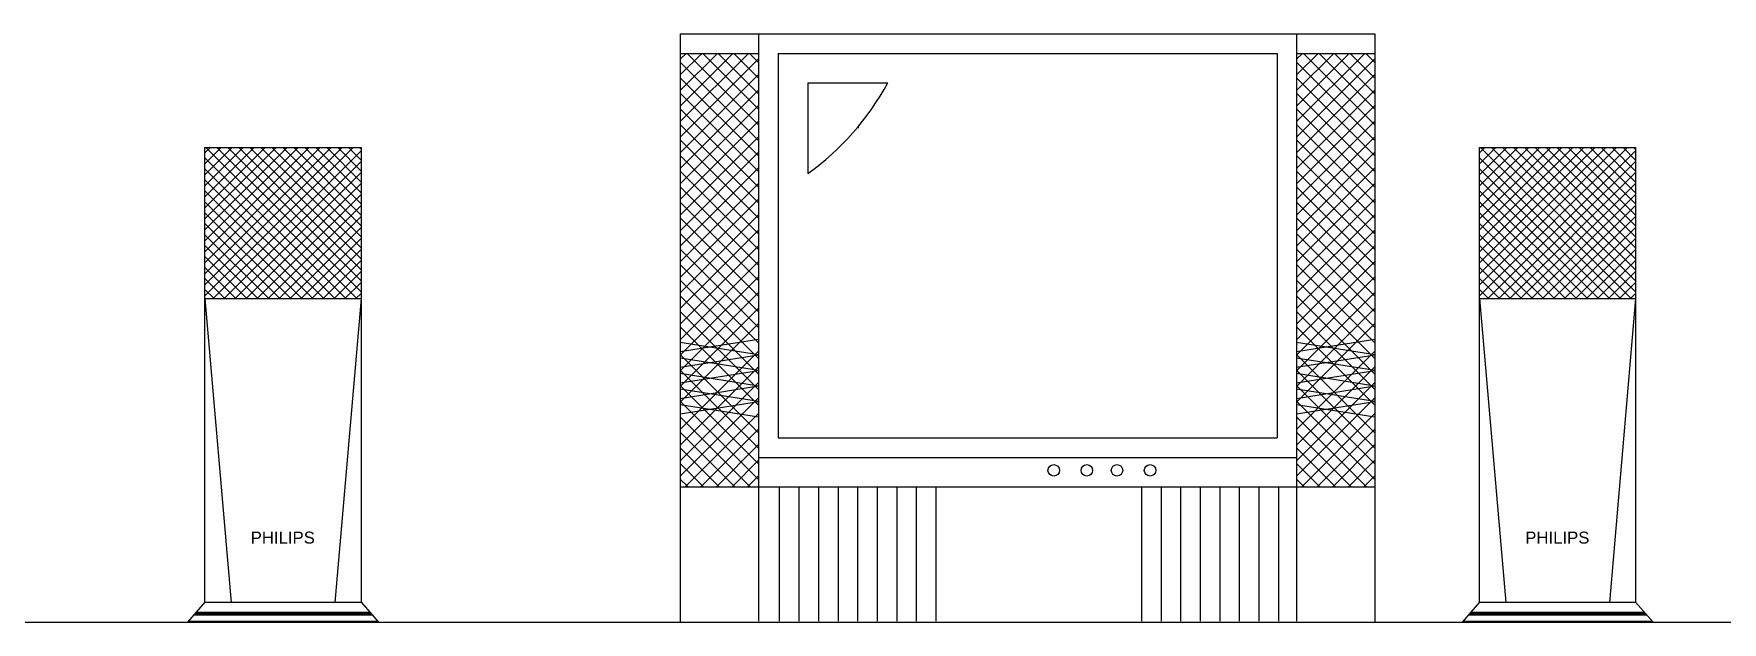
# Model space of a CAD drawing. Header units: millimetres. Extents: x 4513 to 24862, y 3359 to 11488.
# Drawn here: x 6967 to 9544, y 5880 to 6778 of the extents above; entities that cross this region are included whole.
import ezdxf

# ---------------------------------------------------------------- set-up
doc = ezdxf.new("R2010")
doc.units = ezdxf.units.MM
doc.layers.add('dwgmodels.com', color=169, linetype='Continuous')
doc.styles.get("Standard").update_dxf_attribs({"font": 'arial.ttf'})

msp = doc.modelspace()

# ---------------------------------------------------------------- linework, layer by layer
for p, q in [((7953.5, 6777.5), (9013.5, 6777.5)), ((7953.5, 6777.5), (7953.5, 5880.2)), ((8072.9, 6777.5), (8072.9, 5881.7)), ((8894.1, 6777.5), (8894.1, 5881.7)), ((9013.5, 6777.5), (9013.5, 5880.2)), ((7953.5, 6738.6), (7962.6, 6747.7)), ((7953.5, 6747.7), (8072.9, 6747.7)), ((7953.5, 6714.9), (7986.3, 6747.7)), ((7953.5, 6691.1), (8010.1, 6747.7)), ((7953.5, 6667.3), (8033.8, 6747.7)), ((7953.5, 6643.6), (8057.6, 6747.7)), ((7953.5, 6619.8), (8072.9, 6739.3)), ((8072.9, 6614.9), (7953.5, 6734.4)), ((8072.9, 6638.7), (7963.9, 6747.7)), ((8072.9, 6662.4), (7987.7, 6747.7)), ((8072.9, 6686.2), (8011.4, 6747.7)), ((8072.9, 6709.9), (8035.2, 6747.7)), ((8072.9, 6733.7), (8059, 6747.7)), ((8102.8, 6747.7), (8864.2, 6747.7)), ((8102.8, 6747.7), (8102.8, 6161.4)), ((8864.2, 6747.7), (8864.2, 6161.4)), ((8894.1, 6738.6), (8903.1, 6747.7)), ((8894.1, 6747.7), (9013.5, 6747.7)), ((8894.1, 6714.9), (8926.9, 6747.7)), ((8894.1, 6691.1), (8950.7, 6747.7)), ((8894.1, 6667.3), (8974.4, 6747.7)), ((8894.1, 6643.6), (8998.2, 6747.7)), ((8894.1, 6619.8), (9013.5, 6739.3)), ((9013.5, 6614.9), (8894.1, 6734.4)), ((9013.5, 6638.7), (8904.5, 6747.7)), ((9013.5, 6662.4), (8928.3, 6747.7)), ((9013.5, 6686.2), (8952, 6747.7)), ((9013.5, 6709.9), (8975.8, 6747.7)), ((9013.5, 6733.7), (8999.5, 6747.7)), ((7953.5, 6596.1), (8072.9, 6715.5)), ((8072.9, 6591.2), (7953.5, 6710.6)), ((8148, 6702.7), (8148, 6564.3)), ((8148, 6702.7), (8270.2, 6702.7)), ((8894.1, 6596.1), (9013.5, 6715.5)), ((9013.5, 6591.2), (8894.1, 6710.6)), ((7953.5, 6572.3), (8072.9, 6691.8)), ((8072.9, 6567.4), (7953.5, 6686.9)), ((8894.1, 6572.3), (9013.5, 6691.8)), ((9013.5, 6567.4), (8894.1, 6686.9)), ((7953.5, 6548.6), (8072.9, 6668)), ((8072.9, 6543.7), (7953.5, 6663.1)), ((8894.1, 6548.6), (9013.5, 6668)), ((9013.5, 6543.7), (8894.1, 6663.1)), ((7953.5, 6524.8), (8072.9, 6644.3)), ((8072.9, 6519.9), (7953.5, 6639.4)), ((8225.2, 6636.3), (8225.2, 6633.4)), ((8894.1, 6524.8), (9013.5, 6644.3)), ((9013.5, 6519.9), (8894.1, 6639.4)), ((7228.2, 5910.3), (7228.2, 6604)), ((7228.2, 6378), (7454.2, 6604)), ((7228.2, 6394.7), (7437.5, 6604)), ((7228.2, 6411.5), (7420.7, 6604)), ((7228.2, 6428.2), (7404, 6604)), ((7228.2, 6445), (7387.2, 6604)), ((7228.2, 6461.8), (7370.4, 6604)), ((7228.2, 6478.5), (7353.7, 6604)), ((7228.2, 6495.3), (7336.9, 6604)), ((7228.2, 6512), (7320.2, 6604)), ((7228.2, 6528.8), (7303.4, 6604)), ((7228.2, 6545.5), (7286.6, 6604)), ((7228.2, 6562.3), (7269.9, 6604)), ((7228.2, 6579.1), (7253.1, 6604)), ((7228.2, 6595.8), (7236.4, 6604)), ((7228.2, 6604), (7466.4, 6604)), ((7459.9, 6373.7), (7229.6, 6604)), ((7240.7, 6373.7), (7466.4, 6599.3)), ((7466.4, 6383.9), (7246.3, 6604)), ((7466.4, 6400.7), (7263.1, 6604)), ((7466.4, 6417.4), (7279.8, 6604)), ((7466.4, 6434.2), (7296.6, 6604)), ((7466.4, 6451), (7313.4, 6604)), ((7466.4, 6467.7), (7330.1, 6604)), ((7466.4, 6484.5), (7346.9, 6604)), ((7466.4, 6501.2), (7363.6, 6604)), ((7466.4, 6518), (7380.4, 6604)), ((7466.4, 6534.8), (7397.2, 6604)), ((7466.4, 6551.5), (7413.9, 6604)), ((7466.4, 6568.3), (7430.7, 6604)), ((7466.4, 6585), (7447.4, 6604)), ((7466.4, 6601.8), (7464.2, 6604)), ((7466.4, 6604), (7466.4, 5910.3)), ((7953.5, 6501.1), (8072.9, 6620.5)), ((8072.9, 6496.2), (7953.5, 6615.6)), ((7953.5, 6477.3), (8072.9, 6596.8)), ((8894.1, 6501.1), (9013.5, 6620.5)), ((9013.5, 6496.2), (8894.1, 6615.6)), ((8894.1, 6477.3), (9013.5, 6596.8)), ((9173.2, 6478.5), (9298.6, 6604)), ((9173.2, 6495.3), (9281.9, 6604)), ((9173.2, 6512), (9265.1, 6604)), ((9173.2, 6528.8), (9248.4, 6604)), ((9173.2, 5910.3), (9173.2, 6604)), ((9173.2, 6378), (9399.2, 6604)), ((9173.2, 6394.7), (9382.4, 6604)), ((9173.2, 6411.5), (9365.7, 6604)), ((9173.2, 6428.2), (9348.9, 6604)), ((9173.2, 6445), (9332.2, 6604)), ((9173.2, 6461.8), (9315.4, 6604)), ((9173.2, 6545.5), (9231.6, 6604)), ((9173.2, 6562.3), (9214.8, 6604)), ((9173.2, 6579.1), (9198.1, 6604)), ((9173.2, 6595.8), (9181.3, 6604)), ((9173.2, 6604), (9411.3, 6604)), ((9404.8, 6373.7), (9174.5, 6604)), ((9185.7, 6373.7), (9411.3, 6599.3)), ((9411.3, 6383.9), (9191.3, 6604)), ((9411.3, 6400.7), (9208, 6604)), ((9411.3, 6417.4), (9224.8, 6604)), ((9411.3, 6434.2), (9241.6, 6604)), ((9411.3, 6451), (9258.3, 6604)), ((9411.3, 6467.7), (9275.1, 6604)), ((9411.3, 6484.5), (9291.8, 6604)), ((9411.3, 6501.2), (9308.6, 6604)), ((9411.3, 6518), (9325.4, 6604)), ((9411.3, 6534.8), (9342.1, 6604)), ((9411.3, 6551.5), (9358.9, 6604)), ((9411.3, 6568.3), (9375.6, 6604)), ((9411.3, 6585), (9392.4, 6604)), ((9411.3, 6601.8), (9409.2, 6604)), ((9411.3, 6604), (9411.3, 5910.3)), ((7443.1, 6373.7), (7228.2, 6588.5)), ((7426.3, 6373.7), (7228.2, 6571.8)), ((7257.5, 6373.7), (7466.4, 6582.6)), ((8072.9, 6472.4), (7953.5, 6591.8)), ((7953.5, 6453.6), (8072.9, 6573)), ((9013.5, 6472.4), (8894.1, 6591.8)), ((8894.1, 6453.6), (9013.5, 6573)), ((9388.1, 6373.7), (9173.2, 6588.5)), ((9371.3, 6373.7), (9173.2, 6571.8)), ((9202.4, 6373.7), (9411.3, 6582.6)), ((7409.6, 6373.7), (7228.2, 6555)), ((7274.2, 6373.7), (7466.4, 6565.8)), ((7291, 6373.7), (7466.4, 6549)), ((8072.9, 6448.7), (7953.5, 6568.1)), ((7953.5, 6429.8), (8072.9, 6549.3)), ((9013.5, 6448.7), (8894.1, 6568.1)), ((8894.1, 6429.8), (9013.5, 6549.3)), ((9354.5, 6373.7), (9173.2, 6555)), ((9219.2, 6373.7), (9411.3, 6565.8)), ((9235.9, 6373.7), (9411.3, 6549)), ((7392.8, 6373.7), (7228.2, 6538.3)), ((7376.1, 6373.7), (7228.2, 6521.5)), ((7307.7, 6373.7), (7466.4, 6532.3)), ((8072.9, 6424.9), (7953.5, 6544.3)), ((7953.5, 6406.1), (8072.9, 6525.5)), ((8072.9, 6401.1), (7953.5, 6520.6)), ((9013.5, 6424.9), (8894.1, 6544.3)), ((8894.1, 6406.1), (9013.5, 6525.5)), ((9013.5, 6401.1), (8894.1, 6520.6)), ((9337.8, 6373.7), (9173.2, 6538.3)), ((9321, 6373.7), (9173.2, 6521.5)), ((9252.7, 6373.7), (9411.3, 6532.3)), ((7359.3, 6373.7), (7228.2, 6504.7)), ((7324.5, 6373.7), (7466.4, 6515.5)), ((7341.3, 6373.7), (7466.4, 6498.8)), ((7953.5, 6382.3), (8072.9, 6501.7)), ((8072.9, 6377.4), (7953.5, 6496.8)), ((8894.1, 6382.3), (9013.5, 6501.7)), ((9013.5, 6377.4), (8894.1, 6496.8)), ((9304.3, 6373.7), (9173.2, 6504.7)), ((9269.5, 6373.7), (9411.3, 6515.5)), ((9286.2, 6373.7), (9411.3, 6498.8)), ((7342.5, 6373.7), (7228.2, 6488)), ((7325.8, 6373.7), (7228.2, 6471.2)), ((7358, 6373.7), (7466.4, 6482)), ((7953.5, 6358.6), (8072.9, 6478)), ((8072.9, 6353.6), (7953.5, 6473.1)), ((8894.1, 6358.6), (9013.5, 6478)), ((9013.5, 6353.6), (8894.1, 6473.1)), ((9287.5, 6373.7), (9173.2, 6488)), ((9270.7, 6373.7), (9173.2, 6471.2)), ((9303, 6373.7), (9411.3, 6482)), ((7309, 6373.7), (7228.2, 6454.5)), ((7374.8, 6373.7), (7466.4, 6465.2)), ((7391.5, 6373.7), (7466.4, 6448.5)), ((7953.5, 6334.8), (8072.9, 6454.2)), ((8072.9, 6329.9), (7953.5, 6449.3)), ((8894.1, 6334.8), (9013.5, 6454.2)), ((9013.5, 6329.9), (8894.1, 6449.3)), ((9254, 6373.7), (9173.2, 6454.5)), ((9319.7, 6373.7), (9411.3, 6465.2)), ((9336.5, 6373.7), (9411.3, 6448.5)), ((7292.3, 6373.7), (7228.2, 6437.7)), ((7275.5, 6373.7), (7228.2, 6420.9)), ((7408.3, 6373.7), (7466.4, 6431.7)), ((7953.5, 6311), (8072.9, 6430.5)), ((8072.9, 6306.1), (7953.5, 6425.6)), ((8894.1, 6311), (9013.5, 6430.5)), ((9013.5, 6306.1), (8894.1, 6425.6)), ((9237.2, 6373.7), (9173.2, 6437.7)), ((9220.5, 6373.7), (9173.2, 6420.9)), ((9353.3, 6373.7), (9411.3, 6431.7)), ((7258.7, 6373.7), (7228.2, 6404.2)), ((7425.1, 6373.7), (7466.4, 6415)), ((7441.8, 6373.7), (7466.4, 6398.2)), ((7953.5, 6287.3), (8072.9, 6406.7)), ((8072.9, 6282.4), (7953.5, 6401.8)), ((8894.1, 6287.3), (9013.5, 6406.7)), ((9013.5, 6282.4), (8894.1, 6401.8)), ((9203.7, 6373.7), (9173.2, 6404.2)), ((9370, 6373.7), (9411.3, 6415)), ((9386.8, 6373.7), (9411.3, 6398.2)), ((7242, 6373.7), (7228.2, 6387.4)), ((7228.2, 6373.7), (7466.4, 6373.7)), ((7228.2, 6373.7), (7268.2, 5910.3)), ((7466.4, 6373.7), (7426.4, 5910.3)), ((7458.6, 6373.7), (7466.4, 6381.5)), ((7953.5, 6263.5), (8072.9, 6383)), ((8072.9, 6258.6), (7953.5, 6378.1)), ((8894.1, 6263.5), (9013.5, 6383)), ((9013.5, 6258.6), (8894.1, 6378.1)), ((9186.9, 6373.7), (9173.2, 6387.4)), ((9173.2, 6373.7), (9213.1, 5910.3)), ((9173.2, 6373.7), (9411.3, 6373.7)), ((9411.3, 6373.7), (9371.4, 5910.3)), ((9403.5, 6373.7), (9411.3, 6381.5)), ((7953.5, 6239.8), (8072.9, 6359.2)), ((8072.9, 6234.9), (7953.5, 6354.3)), ((8894.1, 6239.8), (9013.5, 6359.2)), ((9013.5, 6234.9), (8894.1, 6354.3)), ((7953.5, 6216), (8072.9, 6335.5)), ((8072.9, 6211.1), (7953.5, 6330.6)), ((8894.1, 6216), (9013.5, 6335.5)), ((9013.5, 6211.1), (8894.1, 6330.6)), ((7953.5, 6292.8), (8072.9, 6311.7)), ((8072.9, 6287.9), (7953.5, 6306.8)), ((7953.5, 6174), (8072.9, 6293.5)), ((8072.9, 6169.1), (7953.5, 6288.6)), ((7953.5, 6269.1), (8072.9, 6288)), ((8894.1, 6292.8), (9013.5, 6311.7)), ((9013.5, 6287.9), (8894.1, 6306.8)), ((8894.1, 6174), (9013.5, 6293.5)), ((9013.5, 6169.1), (8894.1, 6288.6)), ((8894.1, 6269.1), (9013.5, 6288)), ((8072.9, 6264.1), (7953.5, 6283)), ((7953.5, 6150.3), (8072.9, 6269.7)), ((8072.9, 6145.4), (7953.5, 6264.8)), ((7953.5, 6245.3), (8072.9, 6264.2)), ((9013.5, 6264.1), (8894.1, 6283)), ((8894.1, 6150.3), (9013.5, 6269.7)), ((9013.5, 6145.4), (8894.1, 6264.8)), ((8894.1, 6245.3), (9013.5, 6264.2)), ((8072.9, 6240.4), (7953.5, 6259.3)), ((7953.5, 6126.5), (8072.9, 6246)), ((8072.9, 6121.6), (7953.5, 6241.1)), ((7953.5, 6221.5), (8072.9, 6240.5)), ((8072.9, 6216.6), (7953.5, 6235.5)), ((9013.5, 6240.4), (8894.1, 6259.3)), ((8894.1, 6126.5), (9013.5, 6246)), ((9013.5, 6121.6), (8894.1, 6241.1)), ((8894.1, 6221.5), (9013.5, 6240.5)), ((9013.5, 6216.6), (8894.1, 6235.5)), ((7953.5, 6102.8), (8072.9, 6222.2)), ((8072.9, 6097.9), (7953.5, 6217.3)), ((7953.5, 6197.8), (8072.9, 6216.7)), ((8072.9, 6192.9), (7953.5, 6211.8)), ((8894.1, 6102.8), (9013.5, 6222.2)), ((9013.5, 6097.9), (8894.1, 6217.3)), ((8894.1, 6197.8), (9013.5, 6216.7)), ((9013.5, 6192.9), (8894.1, 6211.8)), ((8060.3, 6086.8), (7953.5, 6193.6)), ((7961.2, 6086.8), (8072.9, 6198.5)), ((9000.9, 6086.8), (8894.1, 6193.6)), ((8901.8, 6086.8), (9013.5, 6198.5)), ((8036.5, 6086.8), (7953.5, 6169.8)), ((7985, 6086.8), (8072.9, 6174.7)), ((8102.8, 6161.4), (8864.2, 6161.4)), ((8977.1, 6086.8), (8894.1, 6169.8)), ((8925.6, 6086.8), (9013.5, 6174.7)), ((8012.8, 6086.8), (7953.5, 6146)), ((8008.8, 6086.8), (8072.9, 6151)), ((8953.3, 6086.8), (8894.1, 6146)), ((8949.3, 6086.8), (9013.5, 6151)), ((7989, 6086.8), (7953.5, 6122.3)), ((8032.5, 6086.8), (8072.9, 6127.2)), ((8072.9, 6131.6), (8894.1, 6131.6)), ((8929.6, 6086.8), (8894.1, 6122.3)), ((8973.1, 6086.8), (9013.5, 6127.2)), ((7965.3, 6086.8), (7953.5, 6098.5)), ((7953.5, 6086.8), (9013.5, 6086.8)), ((8056.3, 6086.8), (8072.9, 6103.5)), ((8104.6, 6086.8), (8104.6, 5881.7)), ((8134.5, 6086.8), (8134.5, 5881.7)), ((8164.4, 6086.8), (8164.4, 5881.7)), ((8194.2, 6086.8), (8194.2, 5881.7)), ((8224.1, 6086.8), (8224.1, 5881.7)), ((8253.9, 6086.8), (8253.9, 5881.7)), ((8283.8, 6086.8), (8283.8, 5881.7)), ((8313.7, 6086.8), (8313.7, 5881.7)), ((8343.5, 6086.8), (8343.5, 5881.7)), ((8657.2, 6086.8), (8657.2, 5881.7)), ((8687.1, 6086.8), (8687.1, 5881.7)), ((8716.9, 6086.8), (8716.9, 5881.7)), ((8746.8, 6086.8), (8746.8, 5881.7)), ((8776.7, 6086.8), (8776.7, 5881.7)), ((8806.5, 6086.8), (8806.5, 5881.7)), ((8836.4, 6086.8), (8836.4, 5881.7)), ((8866.2, 6086.8), (8866.2, 5881.7)), ((8905.8, 6086.8), (8894.1, 6098.5)), ((8996.8, 6086.8), (9013.5, 6103.5)), ((7228.2, 5910.7), (7201.7, 5880.2)), ((7466.4, 5910.3), (7228.2, 5910.3)), ((7466.4, 5910.7), (7492.9, 5880.2)), ((9173.2, 5910.7), (9146.6, 5880.2)), ((9411.3, 5910.3), (9173.2, 5910.3)), ((9411.3, 5910.7), (9437.9, 5880.2)), ((7202.8, 5881.6), (7491.8, 5881.6)), ((7211.6, 5891.7), (7483, 5891.7)), ((7213.3, 5893.6), (7481.3, 5893.6)), ((7214.9, 5895.5), (7479.7, 5895.5)), ((7953.5, 5880.2), (9013.5, 5880.2)), ((9147.8, 5881.6), (9436.7, 5881.6)), ((9156.6, 5891.7), (9427.9, 5891.7)), ((9158.2, 5893.6), (9426.3, 5893.6)), ((9159.9, 5895.5), (9424.6, 5895.5))]:
    msp.add_line(p, q)
for centre in [(8523.4, 6111.8), (8573.9, 6111.8), (8619.9, 6111.8), (8670.4, 6111.8)]:
    msp.add_circle(centre, 8.77)
msp.add_arc((7907.5, 6899.7), 412.7, 305.6257, 331.4798)
at = {"layer": 'dwgmodels.com'}
msp.add_line((4513, 5880.2), (24839.2, 5880.2), dxfattribs=at)

# ---------------------------------------------------------------- texts
for p in [(7297.9, 6000.1), (9242.9, 6000.1)]:
    msp.add_text('PHILIPS', height=18.29).set_placement(p)

doc.saveas('drawing.dxf')
